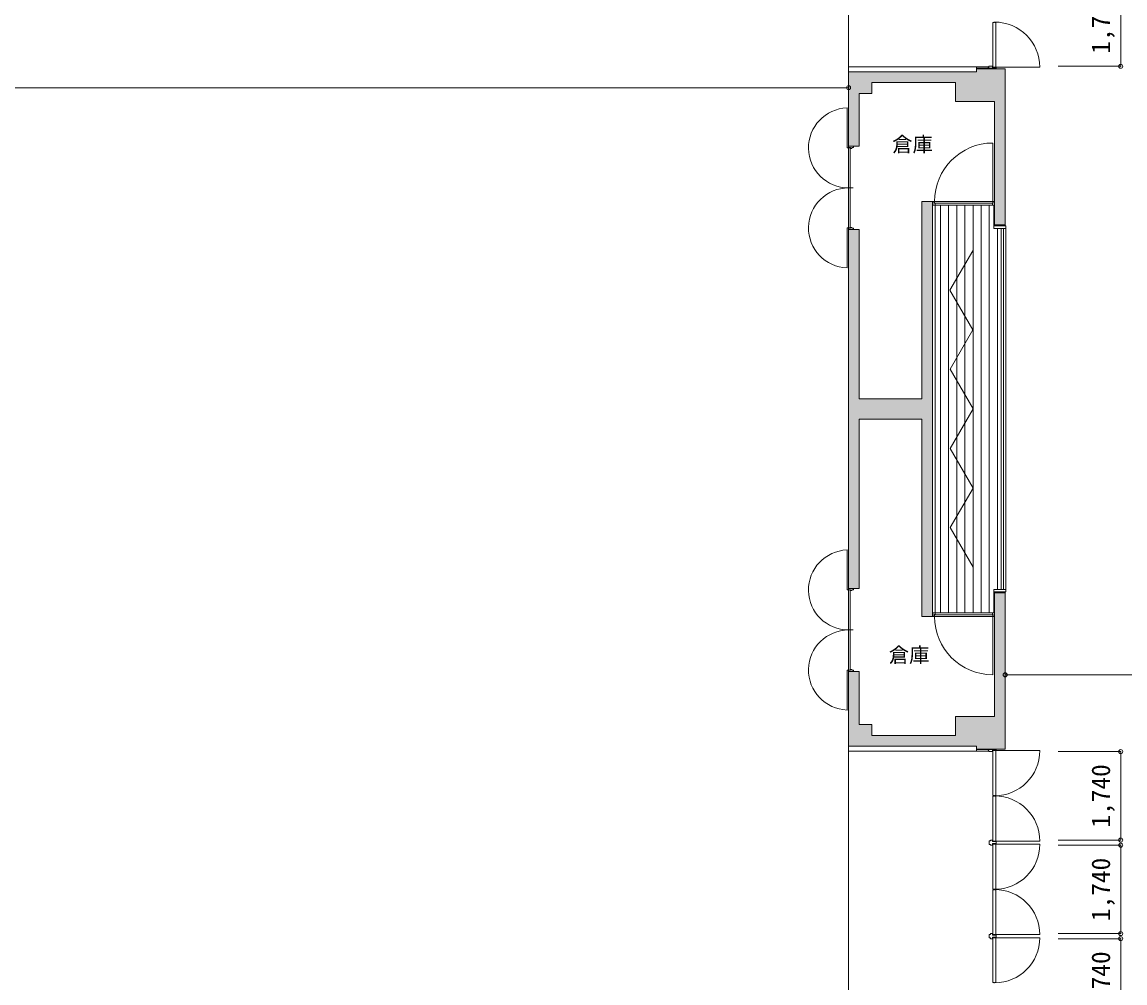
# Model space of a CAD drawing. Units: millimetres at full size, sheet at 1:200; details may follow other scales. Extents: x -96239 to 62349, y -170536 to 17264.
# Drawn here: x 4531 to 26219, y -81806 to -62907 of the extents above; entities that cross this region are included whole.
import ezdxf
from ezdxf.enums import TextEntityAlignment as Align

# ---------------------------------------------------------------- set-up
doc = ezdxf.new("R2010")
doc.units = ezdxf.units.MM
doc.header["$LTSCALE"] = 200
doc.header["$PDMODE"] = 32
doc.header["$PDSIZE"] = 80
for name, color, linetype, lineweight in [('0-1_躯体', 7, 'Continuous', 9), ('0-2_建具', 7, 'Continuous', 9), ('0-3_仕上', 4, 'Continuous', 5), ('0-5_設備機器', 7, 'Continuous', 9), ('0-6_寸法', 4, 'Continuous', 5)]:
    doc.layers.add(name, color=color, linetype=linetype, lineweight=lineweight)
doc.layers.add('0-4_室名', color=7, linetype='Continuous')
doc.styles.add('ＭＳ ゴシック', font='')
doc.styles.add('ＭＳ Ｐゴシック', font='')
doc.styles.get('ＭＳ ゴシック').set_extended_font_data('MS Gothic')
doc.styles.get('ＭＳ Ｐゴシック').set_extended_font_data('MS PGothic')

msp = doc.modelspace()

# ---------------------------------------------------------------- linework, layer by layer
at = {"layer": '0-1_躯体'}
for p, q in [((20783.9, -83159.5), (20783.9, -56764.9)), ((23033.9, -63786.2), (20783.9, -63786.2)), ((21578.9, -63886.2), (20783.9, -63886.2)), ((21505.1, -63886.2), (23298.9, -63886.2)), ((23298.9, -63786.2), (23033.9, -63786.2)), ((23298.9, -63786.2), (23298.9, -63886.2)), ((23863.9, -63826.2), (23298.9, -63826.2)), ((23863.9, -63826.2), (23863.9, -66916.2)), ((21243.9, -64096.2), (22886.9, -64096.2)), ((21243.9, -64096.2), (21243.9, -64311.2)), ((22886.9, -64096.2), (22886.9, -64466.2)), ((20993.9, -64311.2), (21243.9, -64311.2)), ((23653.9, -64466.2), (22886.9, -64466.2)), ((23653.9, -64466.2), (23653.9, -66300.6)), ((23653.9, -66245.5), (23653.9, -66916.2)), ((22443.9, -66436.2), (22433.9, -66436.2)), ((22433.9, -74596.2), (22433.9, -66436.2)), ((22443.9, -66436.2), (22443.9, -66506.2)), ((22443.9, -66506.2), (23646.9, -66506.2)), ((22483.9, -74526.2), (22483.9, -66506.8)), ((20993.9, -66986.2), (20783.9, -66986.2)), ((20993.9, -70316.2), (20993.9, -66986.2)), ((23873.9, -66916.2), (23643.9, -66916.2)), ((23873.9, -66966.2), (23643.9, -66966.2)), ((23863.9, -66896.2), (23653.9, -66896.2)), ((23783.9, -70552), (23783.9, -66966.2)), ((23828.9, -70552), (23828.9, -66966.2)), ((23873.9, -70540.8), (23873.9, -66916.2)), ((20993.9, -70316.2), (22223.9, -70316.2)), ((23783.9, -70480.3), (23783.9, -74066.2)), ((23828.9, -70480.3), (23828.9, -74066.2)), ((23873.9, -70491.5), (23873.9, -74116.2)), ((20993.9, -70716.2), (22223.9, -70716.2)), ((20993.9, -70716.2), (20993.9, -74046.2)), ((20993.9, -74046.2), (20993.9, -70716.2)), ((20993.9, -74046.2), (20783.9, -74046.2)), ((23873.9, -74066.2), (23643.9, -74066.2)), ((23643.9, -74526.2), (23643.9, -74066.2)), ((23873.9, -74116.2), (23643.9, -74116.2)), ((23653.9, -74786.9), (23653.9, -74116.2)), ((23863.9, -74136.2), (23653.9, -74136.2)), ((23863.9, -77206.2), (23863.9, -74116.2)), ((22443.9, -74596.2), (22433.9, -74596.2)), ((22443.9, -74596.2), (22443.9, -74526.2)), ((22443.9, -74526.2), (22483.9, -74526.2)), ((23653.9, -74526.2), (22466.2, -74526.2)), ((23653.9, -76566.2), (23653.9, -74731.7)), ((20993.9, -76721.2), (21243.9, -76721.2)), ((21243.9, -76936.2), (21243.9, -76721.2)), ((22886.9, -76936.2), (22886.9, -76566.2)), ((23653.9, -76566.2), (22886.9, -76566.2)), ((21243.9, -76936.2), (22886.9, -76936.2)), ((21578.9, -77146.2), (20783.9, -77146.2)), ((21505.1, -77146.2), (23298.9, -77146.2)), ((23298.9, -77246.2), (23298.9, -77146.2)), ((23863.9, -77206.2), (23298.9, -77206.2)), ((23033.9, -77246.2), (20783.9, -77246.2)), ((23298.9, -77246.2), (23033.9, -77246.2))]:
    msp.add_line(p, q, dxfattribs=at)
for points in [[(20783.9, -65351.2), (20993.9, -65351.2), (20993.9, -64311.2), (20993.9, -65351.2)], [(22443.9, -66436.2), (22223.9, -66436.2), (22223.9, -70316.2)], [(23653.9, -66506.2), (23643.9, -66506.2), (23643.9, -66966.2)], [(20993.9, -70716.2), (22223.9, -70716.2), (22223.9, -72375.7)], [(22433.9, -74596.2), (22223.9, -74596.2), (22223.9, -70716.2)], [(20783.9, -75681.2), (20993.9, -75681.2), (20993.9, -76721.2), (20993.9, -75681.2)]]:
    msp.add_lwpolyline(points, dxfattribs=at)
at = {"layer": '0-1_躯体', "color": 9}
for points in [[(22886.9, -64096.2), (22886.9, -63886.2), (20783.9, -64096.2), (20783.9, -63886.2)], [(21243.9, -64311.2), (21243.9, -63886.2), (20783.9, -64311.2), (20783.9, -63886.2)], [(20993.9, -65351.2), (20993.9, -63886.2), (20783.9, -65351.2), (20783.9, -63886.2)], [(23653.9, -63886.2), (22886.9, -63886.2), (23653.9, -64466.2), (22886.9, -64466.2)], [(23863.9, -63826.2), (23298.9, -63826.2), (23863.9, -63886.2), (23298.9, -63886.2)], [(23863.9, -63826.2), (23653.9, -63826.2), (23863.9, -66896.2), (23653.9, -66896.2)], [(22433.9, -66436.2), (22223.9, -66436.2), (22433.9, -74596.2), (22223.9, -74596.2)], [(20993.9, -66986.2), (20783.9, -66986.2), (20993.9, -74046.2), (20783.9, -74046.2)], [(22223.9, -70316.2), (20993.9, -70316.2), (22223.9, -70716.2), (20993.9, -70716.2)], [(23863.9, -74116.2), (23653.9, -74116.2), (23863.9, -76566.2), (23653.9, -76566.2)], [(20783.9, -77146.2), (20993.9, -77146.2), (20783.9, -75681.2), (20993.9, -75681.2)], [(21243.9, -76721.2), (20783.9, -76721.2), (21243.9, -77146.2), (20783.9, -77146.2)], [(22886.9, -76566.2), (22886.9, -77146.2), (23863.9, -76566.2), (23863.9, -77146.2)], [(21243.9, -76936.2), (21243.9, -77146.2), (22886.9, -76936.2), (22886.9, -77146.2)], [(23298.9, -77146.2), (23298.9, -77206.2), (23863.9, -77146.2), (23863.9, -77206.2)]]:
    msp.add_solid(points, dxfattribs=at)
at = {"layer": '0-2_建具'}
for p, q in [((23641.4, -62913.7), (23618.9, -62913.7)), ((23618.9, -63796.2), (23618.9, -62913.7)), ((23656.4, -62907.7), (23641.4, -62907.7)), ((23641.4, -62913.7), (23641.4, -62907.7)), ((23656.4, -62913.7), (23656.4, -62907.7)), ((23678.9, -62913.7), (23656.4, -62913.7)), ((23678.9, -62913.7), (23678.9, -63796.2)), ((23298.9, -63816.2), (23298.9, -63786.2)), ((23528.9, -63786.2), (23298.9, -63786.2)), ((23678.9, -63816.2), (23298.9, -63816.2)), ((23528.9, -63801.2), (23528.9, -63786.2)), ((23543.9, -63801.2), (23528.9, -63801.2)), ((23543.9, -63801.2), (23543.9, -63776.2)), ((23613.9, -63776.2), (23543.9, -63776.2)), ((23613.9, -63806.2), (23613.9, -63776.2)), ((23678.8, -63806.2), (23613.9, -63806.2)), ((23683.9, -63803.7), (23678.8, -63806.2)), ((23678.9, -63826.2), (23678.9, -63816.2)), ((23683.9, -63826.2), (23678.9, -63826.2)), ((23683.9, -63826.2), (23683.9, -63803.7)), ((20783.9, -66188.7), (20783.9, -65381.2)), ((20818.9, -65391.2), (20848.9, -65391.2)), ((20818.9, -65391.2), (20848.9, -65391.2)), ((20848.9, -65376.2), (20878.9, -65376.2)), ((20848.9, -65376.2), (20848.9, -65391.2)), ((20848.9, -65376.2), (20878.9, -65376.2)), ((20848.9, -65376.2), (20848.9, -65391.2)), ((20755.7, -66168.7), (20877.3, -66168.7)), ((20783.9, -66203.7), (20783.9, -66956.2)), ((22443.9, -66436.2), (22468.9, -66436.2)), ((22443.9, -66436.2), (22443.9, -66506.2)), ((22483.9, -66506.2), (22443.9, -66506.2)), ((23623.9, -66436.2), (22473.9, -66436.2)), ((22473.9, -66436.2), (22473.9, -66466.2)), ((23623.9, -66466.2), (22473.9, -66466.2)), ((23613.9, -66506.2), (23653.9, -66506.2)), ((23623.9, -66436.2), (23623.9, -66466.2)), ((23653.9, -66436.2), (23628.9, -66436.2)), ((23653.9, -66436.2), (23653.9, -66506.2)), ((20753.9, -66956.2), (20813.9, -66956.2)), ((20783.9, -66986.2), (20783.9, -66961.2)), ((20783.9, -66986.2), (20878.9, -66986.2)), ((20818.9, -66946.2), (20848.9, -66946.2)), ((20848.9, -66961.2), (20848.9, -66946.2)), ((20848.9, -66961.2), (20878.9, -66961.2)), ((20878.9, -66986.2), (20878.9, -66961.2)), ((20783.9, -74883.7), (20783.9, -74076.2)), ((20818.9, -74086.2), (20848.9, -74086.2)), ((20818.9, -74086.2), (20848.9, -74086.2)), ((20848.9, -74071.2), (20878.9, -74071.2)), ((20848.9, -74071.2), (20848.9, -74086.2)), ((20848.9, -74071.2), (20878.9, -74071.2)), ((20848.9, -74071.2), (20848.9, -74086.2)), ((22443.9, -74596.2), (22443.9, -74526.2)), ((22483.9, -74526.2), (22443.9, -74526.2)), ((22443.9, -74596.2), (22468.9, -74596.2)), ((23623.9, -74566.2), (22473.9, -74566.2)), ((22473.9, -74596.2), (22473.9, -74566.2)), ((23623.9, -74596.2), (22473.9, -74596.2)), ((23613.9, -74526.2), (23653.9, -74526.2)), ((23623.9, -74596.2), (23623.9, -74566.2)), ((23653.9, -74596.2), (23628.9, -74596.2)), ((23653.9, -74596.2), (23653.9, -74526.2)), ((20755.7, -74863.7), (20877.3, -74863.7)), ((20783.9, -74898.7), (20783.9, -75651.2)), ((20753.9, -75651.2), (20813.9, -75651.2)), ((20783.9, -75681.2), (20783.9, -75656.2)), ((20783.9, -75681.2), (20878.9, -75681.2)), ((20818.9, -75641.2), (20848.9, -75641.2)), ((20848.9, -75656.2), (20848.9, -75641.2)), ((20848.9, -75656.2), (20878.9, -75656.2)), ((20878.9, -75681.2), (20878.9, -75656.2)), ((23683.9, -77206.2), (23678.9, -77206.2)), ((23678.9, -77206.2), (23678.9, -77216.2)), ((23683.9, -77206.2), (23683.9, -77228.7)), ((23298.9, -77246.2), (23298.9, -77216.2)), ((23678.9, -77216.2), (23298.9, -77216.2)), ((23528.9, -77246.2), (23298.9, -77246.2)), ((23543.9, -77231.2), (23528.9, -77231.2)), ((23528.9, -77231.2), (23528.9, -77246.2)), ((23543.9, -77231.2), (23543.9, -77256.2)), ((23613.9, -77256.2), (23543.9, -77256.2)), ((23678.8, -77226.2), (23613.9, -77226.2)), ((23613.9, -77226.2), (23613.9, -77256.2)), ((23618.9, -77236.2), (23618.9, -78118.7)), ((23683.9, -77228.7), (23678.8, -77226.2)), ((23678.9, -78118.7), (23678.9, -77236.2)), ((23641.4, -78118.7), (23618.9, -78118.7)), ((23618.9, -79016.2), (23618.9, -78133.7)), ((23641.4, -78133.7), (23618.9, -78133.7)), ((23641.4, -78118.7), (23641.4, -78124.7)), ((23641.4, -78133.7), (23641.4, -78127.7)), ((23678.9, -78133.7), (23678.9, -79016.2)), ((23573.9, -79011.2), (23548.9, -79011.2)), ((23548.9, -79011.2), (23548.9, -79081.2)), ((23573.9, -79081.2), (23548.9, -79081.2)), ((23573.9, -79081.2), (23573.9, -79096.2)), ((23613.9, -78996.2), (23613.9, -79026.2)), ((23678.9, -79026.2), (23613.9, -79026.2)), ((23618.9, -79076.2), (23618.9, -79958.7)), ((23678.9, -79026.2), (23688.9, -79021.3)), ((23678.9, -79066.2), (23688.9, -79071.1)), ((23678.9, -79958.7), (23678.9, -79076.2)), ((23688.9, -79036.2), (23688.9, -79021.3)), ((23688.9, -79028.2), (23688.9, -79071.1)), ((23641.4, -79958.7), (23618.9, -79958.7)), ((23618.9, -80856.2), (23618.9, -79973.7)), ((23641.4, -79973.7), (23618.9, -79973.7)), ((23641.4, -79958.7), (23641.4, -79964.7)), ((23641.4, -79973.7), (23641.4, -79967.7)), ((23678.9, -79958.3), (23678.9, -80856.2)), ((23613.8, -80836.2), (23613.8, -80866.2)), ((23678.9, -80866.2), (23613.8, -80866.2)), ((23678.9, -80866.2), (23688.8, -80861.3)), ((23688.8, -80876.2), (23688.8, -80861.3)), ((23688.8, -80868.2), (23688.8, -80911.1)), ((23573.8, -80921.2), (23548.8, -80921.2)), ((23573.8, -80921.2), (23573.8, -80936.2)), ((23618.9, -80916.2), (23618.9, -81798.7)), ((23678.9, -80906.2), (23688.8, -80911.1)), ((23678.9, -81798.7), (23678.9, -80916.2)), ((23641.4, -81798.7), (23618.9, -81798.7)), ((23641.4, -81798.7), (23641.4, -81804.7))]:
    msp.add_line(p, q, dxfattribs=at)
at = {"layer": '0-2_建具', "color": 4, "lineweight": 5}
for p, q in [((24544.9, -63796.2), (23618.9, -63796.2)), ((20753.9, -64594.2), (20753.9, -65381.2)), ((23623.9, -66436.2), (23623.9, -65286.2)), ((20753.9, -67743.1), (20753.9, -66956.2)), ((20753.9, -73289.2), (20753.9, -74076.2)), ((23623.9, -74596.2), (23623.9, -75746.2)), ((20753.9, -76438.1), (20753.9, -75651.2)), ((24544.9, -77236.2), (23618.9, -77236.2)), ((24544.9, -79016.2), (23618.9, -79016.2)), ((24544.9, -79076.2), (23618.9, -79076.2)), ((24544.9, -80856.2), (23618.9, -80856.2)), ((24544.9, -80916.2), (23618.9, -80916.2))]:
    msp.add_line(p, q, dxfattribs=at)
at = {"layer": '0-2_建具'}
for points in [[(20753.9, -65381.2), (20813.9, -65381.2), (20813.9, -66956.2)], [(20783.9, -65351.2), (20878.9, -65351.2), (20878.9, -65376.2)], [(20783.9, -65351.2), (20878.9, -65351.2), (20878.9, -65376.2)], [(20783.9, -65351.2), (20783.9, -65376.2), (20818.9, -65376.2)], [(20783.9, -65351.2), (20783.9, -65376.2), (20818.9, -65376.2)], [(20818.9, -65376.2), (20818.9, -65391.2), (20848.9, -65391.2)], [(22468.9, -66436.2), (22468.9, -66471.2), (22483.9, -66471.2), (22483.9, -66506.2)], [(23628.9, -66436.2), (23628.9, -66471.2), (23613.9, -66471.2), (23613.9, -66506.2)], [(20783.9, -66961.2), (20818.9, -66961.2), (20818.9, -66946.2), (20818.9, -66961.2)], [(20753.9, -74076.2), (20813.9, -74076.2), (20813.9, -75651.2)], [(20783.9, -74046.2), (20878.9, -74046.2), (20878.9, -74071.2)], [(20783.9, -74046.2), (20878.9, -74046.2), (20878.9, -74071.2)], [(20783.9, -74046.2), (20783.9, -74071.2), (20818.9, -74071.2)], [(20783.9, -74046.2), (20783.9, -74071.2), (20818.9, -74071.2)], [(20818.9, -74071.2), (20818.9, -74086.2), (20848.9, -74086.2)], [(22468.9, -74596.2), (22468.9, -74561.2), (22483.9, -74561.2), (22483.9, -74526.2)], [(23628.9, -74596.2), (23628.9, -74561.2), (23613.9, -74561.2), (23613.9, -74526.2)], [(20783.9, -75656.2), (20818.9, -75656.2), (20818.9, -75641.2), (20818.9, -75656.2)], [(23678.9, -78118.7), (23656.4, -78118.7), (23656.4, -78124.7), (23641.4, -78124.7)], [(23678.9, -78133.7), (23656.4, -78133.7), (23656.4, -78127.7), (23641.4, -78127.7)], [(23613.9, -78996.2), (23573.9, -78996.2), (23573.9, -79011.2)], [(23678.9, -79066.2), (23613.9, -79066.2), (23613.9, -79096.2), (23573.9, -79096.2)], [(23678.9, -79958.7), (23656.4, -79958.7), (23656.4, -79964.7), (23641.4, -79964.7)], [(23678.9, -79973.7), (23656.4, -79973.7), (23656.4, -79967.7), (23641.4, -79967.7)], [(23573.8, -80851.2), (23548.8, -80851.2), (23548.8, -80921.2)], [(23613.8, -80836.2), (23573.8, -80836.2), (23573.8, -80851.2)], [(23678.9, -80906.2), (23613.8, -80906.2), (23613.8, -80936.2), (23573.8, -80936.2)], [(23678.9, -81798.7), (23656.4, -81798.7), (23656.4, -81804.7), (23641.4, -81804.7)]]:
    msp.add_lwpolyline(points, dxfattribs=at)
at = {"layer": '0-2_建具', "color": 4, "lineweight": 5}
for centre, radius, start, end in [((23656.4, -63796.2), 888.5, 0, 90), ((20783.9, -65381.2), 787.5, 92.18322, 269.94605), ((23623.9, -66436.2), 1150, 90, 180), ((20783.9, -66956.2), 787.5, 89.97632, 267.81678), ((20783.9, -74076.2), 787.5, 92.18322, 269.94605), ((23623.9, -74596.2), 1150, 180, 270), ((20783.9, -75651.2), 787.5, 89.97632, 267.81678), ((23656.4, -77236.2), 888.5, 270, 0), ((23656.4, -79016.2), 888.5, 0, 90), ((23656.4, -79076.2), 888.5, 270, 0), ((23656.4, -80856.2), 888.5, 0, 90), ((23656.4, -80916.2), 888.5, 270, 0)]:
    msp.add_arc(centre, radius, start, end, dxfattribs=at)
at = {"layer": '0-3_仕上'}
for p, q in [((22591.6, -66506.2), (22591.6, -74526.2)), ((22751.6, -66506.2), (22751.6, -74526.2)), ((22911.6, -66506.2), (22911.6, -74526.2)), ((23071.6, -66506.2), (23071.6, -74526.2)), ((23231.6, -66506.2), (23231.6, -74526.2)), ((23391.6, -66506.2), (23391.6, -74526.2)), ((23551.6, -66506.2), (23551.6, -74526.2)), ((23711.6, -66966.2), (23711.6, -74066.2))]:
    msp.add_line(p, q, dxfattribs=at)
at = {"layer": '0-5_設備機器'}
for p, q in [((22778.5, -68183.4), (23228.5, -67403.9)), ((23228.5, -68962.8), (22778.5, -68183.4)), ((22781.6, -69736.8), (23228.5, -68962.8)), ((23231.6, -72075), (22781.6, -71295.6)), ((22784.8, -72849), (23231.6, -72075)), ((23234.8, -73628.4), (22784.8, -72849))]:
    msp.add_line(p, q, dxfattribs=at)
msp.add_lwpolyline([(22781.6, -71295.6), (23231.6, -70516.2), (22781.6, -69736.8)], dxfattribs=at)
at = {"layer": '0-6_寸法'}
for p, q in [((26137.2, -62036.2), (26137.2, -63776.2)), ((26137.2, -63776.2), (24908.3, -63776.2)), ((-32816.1, -64199.3), (20783.9, -64199.3)), ((23863.9, -75746.2), (37853.9, -75746.2)), ((26137.2, -77256.2), (24908.3, -77256.2)), ((26137.2, -77256.2), (26137.2, -78996.2)), ((26137.2, -78996.2), (24908.3, -78996.2)), ((26137.2, -79096.2), (24908.3, -79096.2)), ((26137.2, -79096.2), (26137.2, -80836.2)), ((26137.2, -80836.2), (24908.3, -80836.2)), ((26137.2, -80936.2), (24908.3, -80936.2)), ((26137.2, -80936.2), (26137.2, -82676.2))]:
    msp.add_line(p, q, dxfattribs=at)
for p in [(26137.2, -63776.2), (20783.9, -64199.3), (23863.9, -75746.2), (26137.2, -77256.2), (26137.2, -78996.2), (26137.2, -79096.2), (26137.2, -80836.2), (26137.2, -80936.2)]:
    msp.add_point(p, dxfattribs=at)

# ---------------------------------------------------------------- texts
at = {"layer": '0-4_室名', "style": 'ＭＳ Ｐゴシック'}
for p in [(21642.2, -65547.6), (21575.1, -75590.9)]:
    msp.add_text('倉庫', height=293.3, dxfattribs=at).set_placement(p, align=Align.BOTTOM_LEFT)
at = {"layer": '0-6_寸法', "style": 'ＭＳ ゴシック'}
for p in [(26037.2, -63531.2), (26037.2, -78751.2), (26037.2, -80591.2), (26037.2, -82431.2)]:
    msp.add_text('1,740', height=366.6, rotation=90, dxfattribs=at).set_placement(p, align=Align.BOTTOM_LEFT)

doc.saveas('drawing.dxf')
